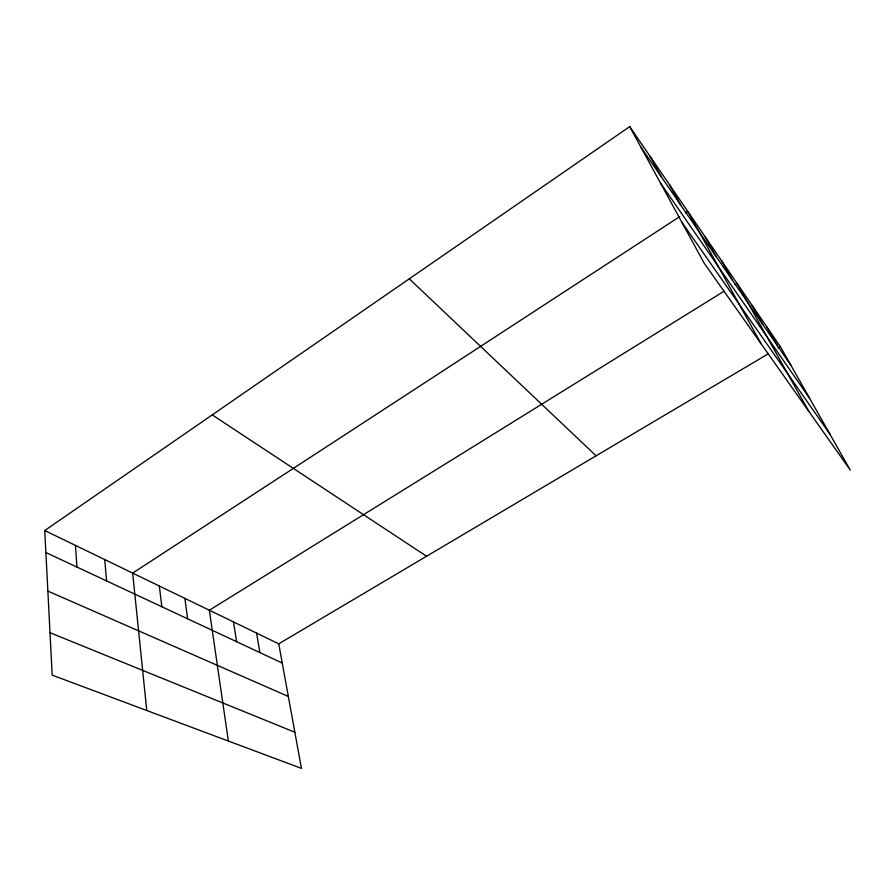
<?xml version="1.0" encoding="UTF-8"?>
<svg xmlns="http://www.w3.org/2000/svg" width="895" height="895" viewBox="0 0 895 895"><rect width="100%" height="100%" fill="white"/><g stroke="black" fill="none" stroke-linecap="round" stroke-linejoin="round"><path stroke-width="1.34" d="M44.75 530.534L278.748 643.829L301.447 768.38L52.19 675.132L44.75 530.534L629.711 126.62L780.362 346.656L850.25 470.054L704.018 262.917L629.711 126.62M679.652 216.668L132.661 573.102L146.769 710.518M685.436 212.898L687.752 211.388L761.175 343.87M724.167 291.166L209.352 610.222L228.348 741.038M734.627 284.677L736.943 283.245L808.812 411.353M278.748 643.829L768.335 353.771M777.956 348.077L780.362 346.656M50.008 632.709L294.858 732.244M47.86 591.08L288.335 696.455M45.88 552.539L282.249 663.038M212.238 414.888L426.557 556.254M409.283 278.826L596.092 455.823M681.912 222.352L829.788 433.93M660.454 183.016L809.673 398.409M640.831 147.004L791.023 365.473M766.612 326.563L777.352 345.593M752.158 305.452L762.976 324.695M721.404 260.534L732.367 280.157M705.025 236.627L716.045 256.417M669.505 184.728L680.592 204.854M650.184 156.524L661.304 176.785M256.585 633.101L259.908 652.589M233.472 621.902L236.604 641.693M184.896 598.386L187.592 618.781M159.366 586.024L161.805 606.721M104.726 559.576L106.572 580.911M75.448 545.402L76.959 567.061"/></g></svg>
